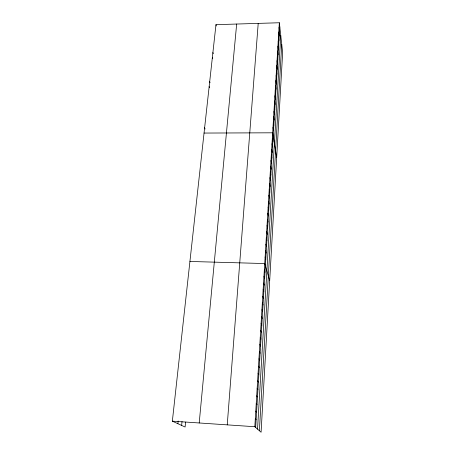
<?xml version="1.0" encoding="UTF-8"?>
<svg xmlns="http://www.w3.org/2000/svg" width="455" height="455" viewBox="0 0 455 455"><rect width="100%" height="100%" fill="white"/><g stroke="black" fill="none" stroke-linecap="round" stroke-linejoin="round"><path stroke-width="0.68" d="M259.384 430.748L281.736 44.34M257.541 429.128L280.763 35.547M279.342 22.75L282.646 52.564L261.085 432.25L254.828 426.727L279.342 22.75L215.971 24.667L172.354 421.159L185.1 427.023L185.6 422.086M255.664 427.467L279.779 26.674M227.238 424.868L258.212 23.387M199.205 422.974L236.668 24.041M181.63 425.425L182.04 421.489M177.882 423.702L178.167 421.017M204.045 133.059L272.664 132.803L276.691 157.493M189.923 261.46L264.73 263.553L269.696 280.684M172.354 421.159L254.828 426.727M255.3 418.913L256.131 419.732M255.773 411.161L256.592 412.065M256.239 403.488L257.047 404.467M256.7 395.884L257.502 396.936M257.155 388.348L257.951 389.48M257.61 380.88L258.394 382.086M258.059 373.475L258.838 374.755M258.503 366.144L259.27 367.498M258.946 358.876L259.708 360.297M259.384 351.675L260.135 353.165M259.816 344.532L260.561 346.09M260.243 337.456L260.982 339.083M260.669 330.444L261.403 332.133M261.09 323.488L261.813 325.245M261.511 316.6L262.228 318.415M261.926 309.764L262.632 311.641M262.336 302.99L263.036 304.93M262.745 296.279L263.439 298.275M204.631 127.736L205.08 129.032M263.149 289.619L263.832 291.678M263.547 283.021L264.23 285.131M263.945 276.475L264.617 278.642M264.338 269.986L265.003 272.209M209.158 86.575L209.51 87.741M209.704 81.599L210.056 82.776M265.123 257.075L265.777 259.407M212.383 57.273L212.718 58.496M265.51 250.66L266.158 253.043M212.906 52.513L213.236 53.747M265.896 244.289L266.539 246.729M266.283 237.982L266.914 240.468M266.658 231.72L267.29 234.262M215.971 24.667L216.284 25.946M267.039 225.515L267.659 228.103M267.409 219.361L268.029 221.994M267.779 213.258L268.393 215.937M268.149 207.201L268.751 209.931M268.513 201.195L269.11 203.976M268.877 195.24L269.468 198.061M269.235 189.337L269.821 192.203M269.587 183.473L270.168 186.385M269.94 177.666L270.515 180.618M270.293 171.899L270.861 174.891M270.64 166.177L271.203 169.214M270.981 160.507L271.538 163.578M271.322 154.876L271.88 157.993M271.663 149.291L272.209 152.448M271.999 143.752L272.539 146.942M272.335 138.257L272.869 141.488M272.994 127.394L273.518 130.693M273.318 122.025L273.842 125.358M273.643 116.696L274.16 120.069M273.961 111.407L274.473 114.814M274.28 106.163L274.786 109.604M274.598 100.959L275.099 104.428M274.911 95.789L275.406 99.292M275.224 90.664L275.713 94.196M275.531 85.574L276.02 89.14M275.838 80.524L276.321 84.118M276.139 75.507L276.623 79.136M276.441 70.536L276.919 74.193M276.742 65.594L277.214 69.285M277.038 60.697L277.505 64.411M277.334 55.828L277.8 59.571M277.63 51L278.085 54.771M277.92 46.205L278.375 50.005M278.21 41.445L278.659 45.267M278.494 36.718L278.943 40.569M278.779 32.032L279.222 35.905M279.063 27.374L279.501 31.276"/></g></svg>
